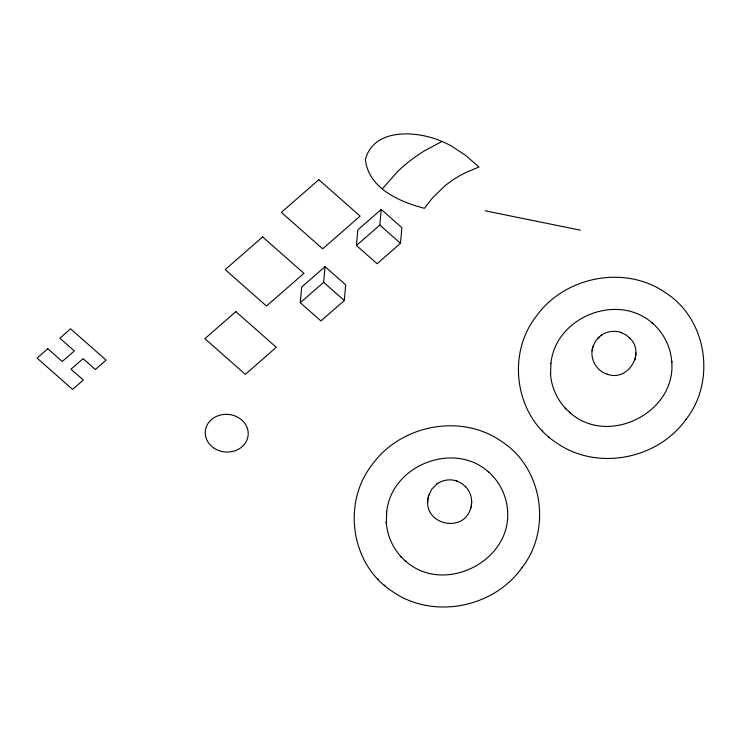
<?xml version="1.0" encoding="UTF-8"?>
<svg xmlns="http://www.w3.org/2000/svg" width="741" height="741" viewBox="0 0 741 741"><rect width="100%" height="100%" fill="white"/><g stroke="black" fill="none" stroke-linecap="round" stroke-linejoin="round"><path stroke-width="1.11" d="M470.73 508.076C463.912 533.724 423.426 524.906 427.974 498.702M427.742 502.12L427.761 501.462M427.77 501.111L427.779 500.444M470.554 508.687C473.129 501.083 471.081 492.154 465.394 486.476M607.203 374.168C627.849 382.161 645.93 352.799 629.618 337.933M471.609 503.167L471.628 502.546M471.637 502.157L471.656 501.537M635.834 354.624L635.852 354.003M635.852 353.614L635.871 352.994M592.791 347.334C589.391 358.311 596.301 371.028 607.333 374.205M300.281 302.717L301.67 287.073L325.049 266.667L345.704 284.877L344.306 300.531L320.936 320.927L300.281 302.717L323.65 282.321L325.049 266.667M356.449 245.503L357.847 229.858L381.226 209.453L401.881 227.663L400.483 243.317L377.113 263.713L356.449 245.503L379.827 225.097L381.226 209.453M428.048 498.267L428.576 495.877M592.355 349.104L592.096 350.78M427.881 499.323L428.141 497.646M471.248 506.001L471.35 505.353M471.415 504.945L471.517 504.297M635.472 357.458L635.574 356.81M635.63 356.402L635.732 355.745M428.659 495.581L431.679 489.255L437.033 483.882M592.883 347.029L595.319 341.601L598.543 337.609M428.381 496.535L428.844 494.932M592.605 347.983L593.069 346.39M470.822 507.742L471.007 507.122M634.768 360.145L634.944 359.533M635.046 359.19L635.222 358.579M521.645 568.143C551.925 529.926 543.023 468.127 501.657 441.506C461.273 413.006 400.64 424.788 372.167 464.672C341.925 502.907 350.771 564.651 392.156 591.299C432.531 619.8 493.173 608.018 521.645 568.143L521.784 567.949M685.86 419.601C716.139 381.383 707.238 319.575 665.872 292.964C625.487 264.463 564.855 276.245 536.382 316.129C506.14 354.355 514.986 416.109 556.371 442.748C596.755 471.257 657.387 459.476 685.86 419.601L685.999 419.406M382.189 188.936L398 171.199A166.568 146.134 5.7 0 1 424.547 150.784L442.025 141.438A68.042 44.534 33 0 1 451.51 146.079L465.357 155.175L479.029 166.994L466.478 172.208L458.698 176.339A111.215 97.571 5.7 0 0 444.581 186.158L432.364 198.042L424.454 208.323C399.677 201.867 368.647 188.557 365.396 159.574C373.835 127.174 417.822 130.824 442.025 141.438M598.895 337.266L601.247 335.34M598.191 337.933L599.228 336.942M601.711 335.025C607.175 331.301 614.363 330.301 620.634 332.366M437.496 483.567C442.951 479.853 450.148 478.853 456.419 480.909M600.886 335.599L602.062 334.784M436.671 484.142L437.848 483.327M485.068 210.787L580.462 230.192M621.514 332.672L626.191 335.062L629.933 338.248M457.299 481.215L461.967 483.604L465.709 486.791M620.504 332.32L621.68 332.728M456.289 480.863L457.466 481.27M379.827 225.097L400.483 243.317M323.65 282.321L344.306 300.531M542.014 430.438L542.727 431.095M548.46 436.532L549.146 437.181M377.799 578.98L378.503 579.638M384.246 585.084L384.922 585.723M386.719 511.846L386.32 522.85L386.246 521.896C387.024 535.058 392.573 547.812 401.659 557.38L400.955 556.713L405.873 561.372L405.197 560.733C443.257 595.69 512.327 561.419 507.492 509.984L507.576 510.92C506.714 495.803 499.453 481.261 487.939 471.433L488.643 472.082C453.872 440.525 391.285 465.376 386.719 511.846M550.943 363.303L550.535 374.307L550.461 373.344C551.248 386.515 556.787 399.269 565.874 408.837L565.17 408.171L570.098 412.83L569.412 412.191C607.472 447.138 676.552 412.876 671.717 361.432L671.791 362.377C670.929 347.251 663.677 332.718 652.163 322.891L652.858 323.539C618.087 291.982 555.5 316.833 550.943 363.303M47.776 348.724L37.05 358.088L72.581 389.414L83.307 380.05L71.006 369.203L83.085 358.672L95.376 369.509L106.111 360.145L70.58 328.819L59.854 338.183L74.341 350.956L62.263 361.497L47.776 348.724M318.806 179.702L281.358 212.398L322.668 248.819L360.117 216.131L318.806 179.702M262.629 236.916L225.181 269.613L266.491 306.033L303.949 273.346L262.629 236.916M235.851 311.637L204.877 338.674L245.327 374.335L276.31 347.297L235.851 311.637M214.325 448.333A21.517 18.84 5.1 0 0 248.133 435.338A21.517 18.84 5.1 0 0 217.706 415.877A21.517 18.84 5.1 0 0 214.325 448.333"/></g></svg>
